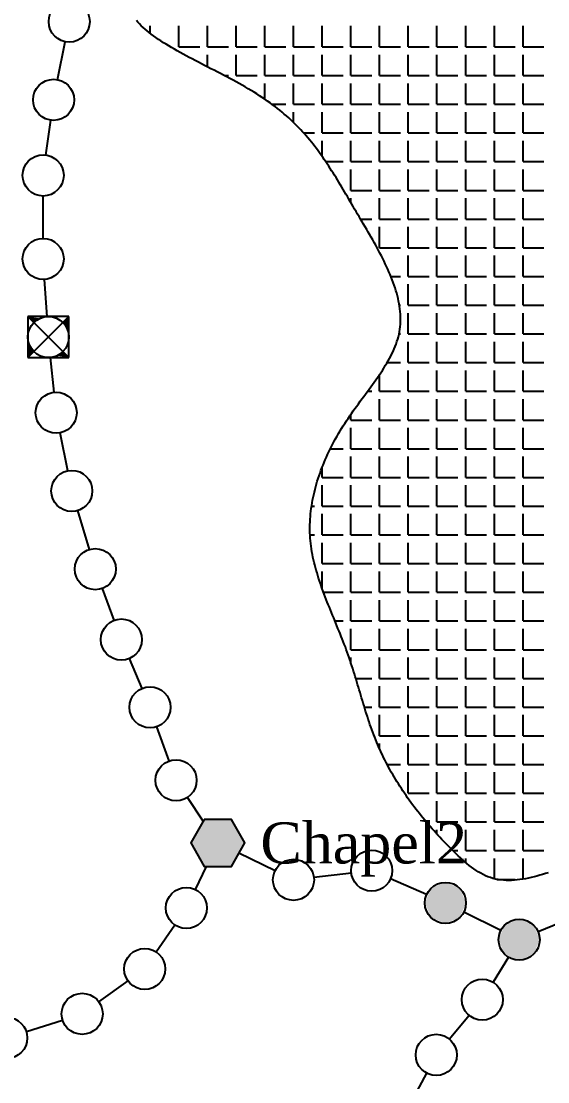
# Model space of a CAD drawing. Header units: metres. Extents: x -25 to 1525, y -25 to 1075.
# Drawn here: x 422.6 to 550.9, y 237.1 to 495.2 of the extents above; entities that cross this region are included whole.
import ezdxf
from ezdxf.enums import TextEntityAlignment as Align

# ---------------------------------------------------------------- set-up
doc = ezdxf.new("R2010")
doc.units = ezdxf.units.M
doc.header["$MEASUREMENT"] = 0
doc.layers.get('0').update_dxf_attribs({"linetype": 'CONTINUOUS'})
for name, color, linetype in [('PORTAL', 6, 'CONTINUOUS'), ('SMALLROAD', 7, 'CONTINUOUS'), ('SPECPLACES', 4, 'CONTINUOUS'), ('WATER', 5, 'CONTINUOUS')]:
    doc.layers.add(name, color=color, linetype=linetype)
doc.styles.get("Standard").update_dxf_attribs({"font": 'times.ttf', "height": 10})

# ---------------------------------------------------------------- blocks, each defined once
blk = doc.blocks.new('*U11')
at = {"layer": 'SPECPLACES', "linetype": 'Continuous'}
for points in [[(463.89, 295.25), (467.19, 289.53), (467.19, 300.97)], [(467.19, 300.97), (473.79, 289.53), (473.79, 300.97)], [(473.79, 289.53), (467.19, 300.97), (467.19, 289.53)], [(477.09, 295.25), (473.79, 300.97), (473.79, 289.53)]]:
    blk.add_solid(points, dxfattribs=at)
blk = doc.blocks.new('*U18')
at = {"layer": 'WATER', "linetype": 'Continuous'}
for points in [[(645.01, 341.35), (636.47, 337.81), (646.47, 337.81)], [(637.93, 341.35), (636.47, 337.81), (645.01, 341.35)], [(641.47, 342.81), (637.93, 341.35), (645.01, 341.35)], [(636.47, 337.81), (637.93, 334.27), (646.47, 337.81)], [(646.47, 337.81), (637.93, 334.27), (645.01, 334.27)], [(637.93, 334.27), (641.47, 332.81), (645.01, 334.27)], [(626.89, 330.48), (623.35, 329.02), (630.42, 329.02)], [(630.42, 329.02), (621.89, 325.48), (631.89, 325.48)], [(623.35, 329.02), (621.89, 325.48), (630.42, 329.02)], [(621.89, 325.48), (623.35, 321.95), (631.89, 325.48)], [(631.89, 325.48), (623.35, 321.95), (630.42, 321.95)], [(623.35, 321.95), (626.89, 320.48), (630.42, 321.95)], [(615.67, 313.67), (612.13, 312.21), (619.21, 312.21)], [(619.21, 312.21), (610.67, 308.67), (620.67, 308.67)], [(612.13, 312.21), (610.67, 308.67), (619.21, 312.21)], [(610.67, 308.67), (612.13, 305.14), (620.67, 308.67)], [(620.67, 308.67), (612.13, 305.14), (619.21, 305.14)], [(612.13, 305.14), (615.67, 303.67), (619.21, 305.14)], [(604.62, 299.88), (596.09, 296.34), (606.09, 296.34)], [(597.55, 299.88), (596.09, 296.34), (604.62, 299.88)], [(601.09, 301.34), (597.55, 299.88), (604.62, 299.88)], [(596.09, 296.34), (597.55, 292.81), (606.09, 296.34)], [(606.09, 296.34), (597.55, 292.81), (604.62, 292.81)], [(580.9, 292.38), (577.36, 290.91), (584.43, 290.91)], [(597.55, 292.81), (601.09, 291.34), (604.62, 292.81)], [(584.43, 290.91), (575.9, 287.38), (585.9, 287.38)], [(577.36, 290.91), (575.9, 287.38), (584.43, 290.91)], [(575.9, 287.38), (577.36, 283.84), (585.9, 287.38)], [(585.9, 287.38), (577.36, 283.84), (584.43, 283.84)], [(529.47, 284.19), (520.93, 280.65), (530.93, 280.65)], [(522.4, 284.19), (520.93, 280.65), (529.47, 284.19)], [(525.93, 285.65), (522.4, 284.19), (529.47, 284.19)], [(562.95, 284.53), (559.41, 283.07), (566.48, 283.07)], [(566.48, 283.07), (557.95, 279.53), (567.95, 279.53)], [(559.41, 283.07), (557.95, 279.53), (566.48, 283.07)], [(577.36, 283.84), (580.9, 282.38), (584.43, 283.84)], [(520.93, 280.65), (522.4, 277.12), (530.93, 280.65)], [(530.93, 280.65), (522.4, 277.12), (529.47, 277.12)], [(557.95, 279.53), (559.41, 276), (567.95, 279.53)], [(567.95, 279.53), (559.41, 276), (566.48, 276)], [(522.4, 277.12), (525.93, 275.65), (529.47, 277.12)], [(543.88, 276.69), (540.34, 275.22), (547.42, 275.22)], [(547.42, 275.22), (538.88, 271.69), (548.88, 271.69)], [(540.34, 275.22), (538.88, 271.69), (547.42, 275.22)], [(559.41, 276), (562.95, 274.53), (566.48, 276)], [(538.88, 271.69), (540.34, 268.15), (548.88, 271.69)], [(548.88, 271.69), (540.34, 268.15), (547.42, 268.15)], [(540.34, 268.15), (543.88, 266.69), (547.42, 268.15)]]:
    blk.add_solid(points, dxfattribs=at)
blk = doc.blocks.new('*X23')
at = {"color": 0}
for p, q in [((454.02, 492.2), (454.02, 494.03)), ((461.01, 488.95), (461.01, 494.03)), ((467.99, 488.95), (467.99, 494.03)), ((474.98, 488.95), (474.98, 494.03)), ((481.96, 488.95), (481.96, 494.03)), ((488.95, 488.95), (488.95, 494.03)), ((495.93, 488.95), (495.93, 494.03)), ((502.92, 488.95), (502.92, 494.03)), ((509.9, 488.95), (509.9, 494.03)), ((516.89, 488.95), (516.89, 494.03)), ((523.87, 488.95), (523.87, 494.03)), ((530.86, 488.95), (530.86, 494.03)), ((537.84, 488.95), (537.84, 494.03)), ((544.83, 488.95), (544.83, 494.03)), ((458.9, 488.95), (459.1, 488.95)), ((461.01, 488.95), (466.09, 488.95)), ((467.99, 488.95), (473.07, 488.95)), ((474.98, 488.95), (480.06, 488.95)), ((481.96, 488.95), (487.04, 488.95)), ((488.95, 488.95), (494.03, 488.95)), ((495.93, 488.95), (500.09, 488.95)), ((500.09, 488.95), (501.01, 488.95)), ((502.92, 488.95), (508, 488.95)), ((509.9, 488.95), (514.98, 488.95)), ((516.89, 488.95), (521.97, 488.95)), ((523.87, 488.95), (528.95, 488.95)), ((530.86, 488.95), (535.94, 488.95)), ((537.84, 488.95), (542.92, 488.95)), ((544.83, 488.95), (549.91, 488.95)), ((467.99, 484.05), (467.99, 487.04)), ((474.98, 481.96), (474.98, 487.04)), ((481.96, 481.96), (481.96, 487.04)), ((488.95, 481.96), (488.95, 487.04)), ((495.93, 481.96), (495.93, 487.04)), ((502.92, 481.96), (502.92, 487.04)), ((509.9, 481.96), (509.9, 487.04)), ((516.89, 481.96), (516.89, 487.04)), ((523.87, 481.96), (523.87, 487.04)), ((530.86, 481.96), (530.86, 487.04)), ((537.84, 481.96), (537.84, 487.04)), ((544.83, 481.96), (544.83, 487.04)), ((472.03, 481.96), (473.07, 481.96)), ((474.98, 481.96), (480.06, 481.96)), ((481.96, 481.96), (487.04, 481.96)), ((481.96, 476.21), (481.96, 480.06)), ((488.95, 481.96), (494.03, 481.96)), ((488.95, 474.98), (488.95, 480.06)), ((495.93, 481.96), (500.09, 481.96)), ((495.93, 474.98), (495.93, 480.06)), ((500.09, 481.96), (501.01, 481.96)), ((502.92, 481.96), (508, 481.96)), ((502.92, 474.98), (502.92, 480.06)), ((509.9, 481.96), (514.98, 481.96)), ((509.9, 474.98), (509.9, 480.06)), ((516.89, 481.96), (521.97, 481.96)), ((516.89, 474.98), (516.89, 480.06)), ((523.87, 481.96), (528.95, 481.96)), ((523.87, 474.98), (523.87, 480.06)), ((530.86, 481.96), (535.94, 481.96)), ((530.86, 474.98), (530.86, 480.06)), ((537.84, 481.96), (542.92, 481.96)), ((537.84, 474.98), (537.84, 480.06)), ((544.83, 481.96), (549.91, 481.96)), ((544.83, 474.98), (544.83, 480.06)), ((483.69, 474.98), (487.04, 474.98)), ((488.95, 474.98), (494.03, 474.98)), ((495.93, 474.98), (500.09, 474.98)), ((500.09, 474.98), (501.01, 474.98)), ((502.92, 474.98), (508, 474.98)), ((509.9, 474.98), (514.98, 474.98)), ((516.89, 474.98), (521.97, 474.98)), ((523.87, 474.98), (528.95, 474.98)), ((530.86, 474.98), (535.94, 474.98)), ((537.84, 474.98), (542.92, 474.98)), ((544.83, 474.98), (549.91, 474.98)), ((488.95, 470.52), (488.95, 473.07)), ((495.93, 467.99), (495.93, 473.07)), ((502.92, 467.99), (502.92, 473.07)), ((509.9, 467.99), (509.9, 473.07)), ((516.89, 467.99), (516.89, 473.07)), ((523.87, 467.99), (523.87, 473.07)), ((530.86, 467.99), (530.86, 473.07)), ((537.84, 467.99), (537.84, 473.07)), ((544.83, 467.99), (544.83, 473.07)), ((491.38, 467.99), (494.03, 467.99)), ((495.93, 467.99), (500.09, 467.99)), ((500.09, 467.99), (501.01, 467.99)), ((502.92, 467.99), (508, 467.99)), ((509.9, 467.99), (514.98, 467.99)), ((516.89, 467.99), (521.97, 467.99)), ((523.87, 467.99), (528.95, 467.99)), ((530.86, 467.99), (535.94, 467.99)), ((537.84, 467.99), (542.92, 467.99)), ((544.83, 467.99), (549.91, 467.99)), ((495.93, 462.23), (495.93, 466.09)), ((502.92, 461.01), (502.92, 466.09)), ((509.9, 461.01), (509.9, 466.09)), ((516.89, 461.01), (516.89, 466.09)), ((523.87, 461.01), (523.87, 466.09)), ((530.86, 461.01), (530.86, 466.09)), ((537.84, 461.01), (537.84, 466.09)), ((544.83, 461.01), (544.83, 466.09)), ((496.78, 461.01), (500.09, 461.01)), ((500.09, 461.01), (501.01, 461.01)), ((502.92, 461.01), (508, 461.01)), ((509.9, 461.01), (514.98, 461.01)), ((516.89, 461.01), (521.97, 461.01)), ((523.87, 461.01), (528.95, 461.01)), ((530.86, 461.01), (535.94, 461.01)), ((537.84, 461.01), (542.92, 461.01)), ((544.83, 461.01), (549.91, 461.01)), ((502.92, 454.02), (502.92, 459.1)), ((509.9, 454.02), (509.9, 459.1)), ((516.89, 454.02), (516.89, 459.1)), ((523.87, 454.02), (523.87, 459.1)), ((530.86, 454.02), (530.86, 459.1)), ((537.84, 454.02), (537.84, 459.1)), ((544.83, 454.02), (544.83, 459.1)), ((502.92, 454.02), (508, 454.02)), ((502.92, 451), (502.92, 452.12)), ((509.9, 454.02), (514.98, 454.02)), ((509.9, 447.04), (509.9, 452.12)), ((516.89, 454.02), (521.97, 454.02)), ((516.89, 447.04), (516.89, 452.12)), ((523.87, 454.02), (528.95, 454.02)), ((523.87, 447.04), (523.87, 452.12)), ((530.86, 454.02), (535.94, 454.02)), ((530.86, 447.04), (530.86, 452.12)), ((537.84, 454.02), (542.92, 454.02)), ((537.84, 447.04), (537.84, 452.12)), ((544.83, 454.02), (549.91, 454.02)), ((544.83, 447.04), (544.83, 452.12)), ((505.25, 447.04), (508, 447.04)), ((509.9, 447.04), (514.98, 447.04)), ((516.89, 447.04), (521.97, 447.04)), ((523.87, 447.04), (528.95, 447.04)), ((530.86, 447.04), (535.94, 447.04)), ((537.84, 447.04), (542.92, 447.04)), ((544.83, 447.04), (549.91, 447.04)), ((509.9, 440.05), (509.9, 445.13)), ((516.89, 440.05), (516.89, 445.13)), ((523.87, 440.05), (523.87, 445.13)), ((530.86, 440.05), (530.86, 445.13)), ((537.84, 440.05), (537.84, 445.13)), ((544.83, 440.05), (544.83, 445.13)), ((509.9, 440.05), (514.98, 440.05)), ((516.89, 440.05), (521.97, 440.05)), ((523.87, 440.05), (528.95, 440.05)), ((530.86, 440.05), (535.94, 440.05)), ((537.84, 440.05), (542.92, 440.05)), ((544.83, 440.05), (549.91, 440.05)), ((516.89, 433.07), (516.89, 438.15)), ((523.87, 433.07), (523.87, 438.15)), ((530.86, 433.07), (530.86, 438.15)), ((537.84, 433.07), (537.84, 438.15)), ((544.83, 433.07), (544.83, 438.15)), ((512.65, 433.07), (514.98, 433.07)), ((516.89, 433.07), (521.97, 433.07)), ((516.89, 426.08), (516.89, 431.16)), ((523.87, 433.07), (528.95, 433.07)), ((523.87, 426.08), (523.87, 431.16)), ((530.86, 433.07), (535.94, 433.07)), ((530.86, 426.08), (530.86, 431.16)), ((537.84, 433.07), (542.92, 433.07)), ((537.84, 426.08), (537.84, 431.16)), ((544.83, 433.07), (549.91, 433.07)), ((544.83, 426.08), (544.83, 431.16)), ((514.72, 426.08), (514.98, 426.08)), ((516.89, 426.08), (521.97, 426.08)), ((523.87, 426.08), (528.95, 426.08)), ((530.86, 426.08), (535.94, 426.08)), ((537.84, 426.08), (542.92, 426.08)), ((544.83, 426.08), (549.91, 426.08)), ((516.89, 419.1), (516.89, 424.18)), ((523.87, 419.1), (523.87, 424.18)), ((530.86, 419.1), (530.86, 424.18)), ((537.84, 419.1), (537.84, 424.18)), ((544.83, 419.1), (544.83, 424.18)), ((514.64, 419.1), (514.98, 419.1)), ((516.89, 419.1), (521.97, 419.1)), ((523.87, 419.1), (528.95, 419.1)), ((530.86, 419.1), (535.94, 419.1)), ((537.84, 419.1), (542.92, 419.1)), ((544.83, 419.1), (549.91, 419.1)), ((516.89, 412.11), (516.89, 417.19)), ((523.87, 412.11), (523.87, 417.19)), ((530.86, 412.11), (530.86, 417.19)), ((537.84, 412.11), (537.84, 417.19)), ((544.83, 412.11), (544.83, 417.19)), ((511.74, 412.11), (514.98, 412.11)), ((516.89, 412.11), (521.97, 412.11)), ((523.87, 412.11), (528.95, 412.11)), ((530.86, 412.11), (535.94, 412.11)), ((537.84, 412.11), (542.92, 412.11)), ((544.83, 412.11), (549.91, 412.11)), ((509.9, 405.13), (509.9, 409.23)), ((516.89, 405.13), (516.89, 410.21)), ((523.87, 405.13), (523.87, 410.21)), ((530.86, 405.13), (530.86, 410.21)), ((537.84, 405.13), (537.84, 410.21)), ((544.83, 405.13), (544.83, 410.21)), ((506.97, 405.13), (508, 405.13)), ((509.9, 405.13), (514.98, 405.13)), ((509.9, 398.14), (509.9, 403.22)), ((516.89, 405.13), (521.97, 405.13)), ((516.89, 398.14), (516.89, 403.22)), ((523.87, 405.13), (528.95, 405.13)), ((523.87, 398.14), (523.87, 403.22)), ((530.86, 405.13), (535.94, 405.13)), ((530.86, 398.14), (530.86, 403.22)), ((537.84, 405.13), (542.92, 405.13)), ((537.84, 398.14), (537.84, 403.22)), ((544.83, 405.13), (549.91, 405.13)), ((544.83, 398.14), (544.83, 403.22)), ((502.92, 398.14), (502.92, 399.58)), ((502.92, 398.14), (508, 398.14)), ((509.9, 398.14), (514.98, 398.14)), ((516.89, 398.14), (521.97, 398.14)), ((523.87, 398.14), (528.95, 398.14)), ((530.86, 398.14), (535.94, 398.14)), ((537.84, 398.14), (542.92, 398.14)), ((544.83, 398.14), (549.91, 398.14)), ((502.92, 391.16), (502.92, 396.24)), ((509.9, 391.16), (509.9, 396.24)), ((516.89, 391.16), (516.89, 396.24)), ((523.87, 391.16), (523.87, 396.24)), ((530.86, 391.16), (530.86, 396.24)), ((537.84, 391.16), (537.84, 396.24)), ((544.83, 391.16), (544.83, 396.24)), ((497.9, 391.16), (500.07, 391.16)), ((500.07, 391.16), (501.01, 391.16)), ((502.92, 391.16), (508, 391.16)), ((509.9, 391.16), (514.98, 391.16)), ((516.89, 391.16), (521.97, 391.16)), ((523.87, 391.16), (528.95, 391.16)), ((530.86, 391.16), (535.94, 391.16)), ((537.84, 391.16), (542.92, 391.16)), ((544.83, 391.16), (549.91, 391.16)), ((502.92, 384.17), (502.92, 389.25)), ((509.9, 384.17), (509.9, 389.25)), ((516.89, 384.17), (516.89, 389.25)), ((523.87, 384.17), (523.87, 389.25)), ((530.86, 384.17), (530.86, 389.25)), ((537.84, 384.17), (537.84, 389.25)), ((544.83, 384.17), (544.83, 389.25)), ((495.93, 384.17), (495.93, 386.73)), ((495.93, 377.19), (495.93, 382.27)), ((495.93, 384.17), (500.07, 384.17)), ((500.07, 384.17), (501.01, 384.17)), ((502.92, 384.17), (508, 384.17)), ((502.92, 377.19), (502.92, 382.27)), ((509.9, 384.17), (514.98, 384.17)), ((509.9, 377.19), (509.9, 382.27)), ((516.89, 384.17), (521.97, 384.17)), ((516.89, 377.19), (516.89, 382.27)), ((523.87, 384.17), (528.95, 384.17)), ((523.87, 377.19), (523.87, 382.27)), ((530.86, 384.17), (535.94, 384.17)), ((530.86, 377.19), (530.86, 382.27)), ((537.84, 384.17), (542.92, 384.17)), ((537.84, 377.19), (537.84, 382.27)), ((544.83, 384.17), (549.91, 384.17)), ((544.83, 377.19), (544.83, 382.27)), ((493.33, 377.19), (494.03, 377.19)), ((495.93, 377.19), (500.07, 377.19)), ((500.07, 377.19), (501.01, 377.19)), ((502.92, 377.19), (508, 377.19)), ((509.9, 377.19), (514.98, 377.19)), ((516.89, 377.19), (521.97, 377.19)), ((523.87, 377.19), (528.95, 377.19)), ((530.86, 377.19), (535.94, 377.19)), ((537.84, 377.19), (542.92, 377.19)), ((544.83, 377.19), (549.91, 377.19)), ((495.93, 370.2), (495.93, 375.28)), ((502.92, 370.2), (502.92, 375.28)), ((509.9, 370.2), (509.9, 375.28)), ((516.89, 370.2), (516.89, 375.28)), ((523.87, 370.2), (523.87, 375.28)), ((530.86, 370.2), (530.86, 375.28)), ((537.84, 370.2), (537.84, 375.28)), ((544.83, 370.2), (544.83, 375.28)), ((492.96, 370.2), (494.03, 370.2)), ((495.93, 370.2), (500.07, 370.2)), ((500.07, 370.2), (501.01, 370.2)), ((502.92, 370.2), (508, 370.2)), ((509.9, 370.2), (514.98, 370.2)), ((516.89, 370.2), (521.97, 370.2)), ((523.87, 370.2), (528.95, 370.2)), ((530.86, 370.2), (535.94, 370.2)), ((537.84, 370.2), (542.92, 370.2)), ((544.83, 370.2), (549.91, 370.2)), ((495.93, 363.22), (495.93, 368.3)), ((502.92, 363.22), (502.92, 368.3)), ((509.9, 363.22), (509.9, 368.3)), ((516.89, 363.22), (516.89, 368.3)), ((523.87, 363.22), (523.87, 368.3)), ((530.86, 363.22), (530.86, 368.3)), ((537.84, 363.22), (537.84, 368.3)), ((544.83, 363.22), (544.83, 368.3)), ((495.93, 357.07), (495.93, 361.31)), ((495.93, 363.22), (500.07, 363.22)), ((500.07, 363.22), (501.01, 363.22)), ((502.92, 363.22), (508, 363.22)), ((502.92, 356.23), (502.92, 361.31)), ((509.9, 363.22), (514.98, 363.22)), ((509.9, 356.23), (509.9, 361.31)), ((516.89, 363.22), (521.97, 363.22)), ((516.89, 356.23), (516.89, 361.31)), ((523.87, 363.22), (528.95, 363.22)), ((523.87, 356.23), (523.87, 361.31)), ((530.86, 363.22), (535.94, 363.22)), ((530.86, 356.23), (530.86, 361.31)), ((537.84, 363.22), (542.92, 363.22)), ((537.84, 356.23), (537.84, 361.31)), ((544.83, 363.22), (549.91, 363.22)), ((544.83, 356.23), (544.83, 361.31)), ((496.24, 356.23), (500.07, 356.23)), ((500.07, 356.23), (501.01, 356.23)), ((502.92, 356.23), (508, 356.23)), ((509.9, 356.23), (514.98, 356.23)), ((516.89, 356.23), (521.97, 356.23)), ((523.87, 356.23), (528.95, 356.23)), ((530.86, 356.23), (535.94, 356.23)), ((537.84, 356.23), (542.92, 356.23)), ((544.83, 356.23), (549.91, 356.23)), ((502.92, 349.25), (502.92, 354.33)), ((509.9, 349.25), (509.9, 354.33)), ((516.89, 349.25), (516.89, 354.33)), ((523.87, 349.25), (523.87, 354.33)), ((530.86, 349.25), (530.86, 354.33)), ((537.84, 349.25), (537.84, 354.33)), ((544.83, 349.25), (544.83, 354.33)), ((499.02, 349.25), (500.06, 349.25)), ((500.06, 349.25), (501.01, 349.25)), ((502.92, 349.25), (508, 349.25)), ((509.9, 349.25), (514.98, 349.25)), ((516.89, 349.25), (521.97, 349.25)), ((523.87, 349.25), (528.95, 349.25)), ((530.86, 349.25), (535.94, 349.25)), ((537.84, 349.25), (542.92, 349.25)), ((544.83, 349.25), (549.91, 349.25)), ((502.92, 342.26), (502.92, 347.34)), ((509.9, 342.26), (509.9, 347.34)), ((516.89, 342.26), (516.89, 347.34)), ((523.87, 342.26), (523.87, 347.34)), ((530.86, 342.26), (530.86, 347.34)), ((537.84, 342.26), (537.84, 347.34)), ((544.83, 342.26), (544.83, 347.34)), ((502.92, 342.26), (508, 342.26)), ((509.9, 342.26), (514.98, 342.26)), ((516.89, 342.26), (521.97, 342.26)), ((523.87, 342.26), (528.95, 342.26)), ((530.86, 342.26), (535.94, 342.26)), ((537.84, 342.26), (542.92, 342.26)), ((544.83, 342.26), (549.91, 342.26)), ((502.92, 339.02), (502.92, 340.36)), ((509.9, 335.28), (509.9, 340.36)), ((516.89, 335.28), (516.89, 340.36)), ((523.87, 335.28), (523.87, 340.36)), ((530.86, 335.28), (530.86, 340.36)), ((537.84, 335.28), (537.84, 340.36)), ((544.83, 335.28), (544.83, 340.36)), ((504.1, 335.28), (508, 335.28)), ((509.9, 335.28), (514.98, 335.28)), ((509.9, 328.29), (509.9, 333.37)), ((516.89, 335.28), (521.97, 335.28)), ((516.89, 328.29), (516.89, 333.37)), ((523.87, 335.28), (528.95, 335.28)), ((523.87, 328.29), (523.87, 333.37)), ((530.86, 335.28), (535.94, 335.28)), ((530.86, 328.29), (530.86, 333.37)), ((537.84, 335.28), (542.92, 335.28)), ((537.84, 328.29), (537.84, 333.37)), ((544.83, 335.28), (549.91, 335.28)), ((544.83, 328.29), (544.83, 333.37)), ((506.19, 328.29), (508, 328.29)), ((509.9, 328.29), (514.98, 328.29)), ((516.89, 328.29), (521.97, 328.29)), ((523.87, 328.29), (528.95, 328.29)), ((530.86, 328.29), (535.94, 328.29)), ((537.84, 328.29), (542.92, 328.29)), ((544.83, 328.29), (549.91, 328.29)), ((509.9, 321.31), (509.9, 326.39)), ((516.89, 321.31), (516.89, 326.39)), ((523.87, 321.31), (523.87, 326.39)), ((530.86, 321.31), (530.86, 326.39)), ((537.84, 321.31), (537.84, 326.39)), ((544.83, 321.31), (544.83, 326.39)), ((509.9, 321.31), (514.98, 321.31)), ((516.89, 321.31), (521.97, 321.31)), ((523.87, 321.31), (528.95, 321.31)), ((530.86, 321.31), (535.94, 321.31)), ((537.84, 321.31), (542.92, 321.31)), ((544.83, 321.31), (549.91, 321.31)), ((509.9, 318.09), (509.9, 319.4)), ((516.89, 314.32), (516.89, 319.4)), ((523.87, 314.32), (523.87, 319.4)), ((530.86, 314.32), (530.86, 319.4)), ((537.84, 314.32), (537.84, 319.4)), ((544.83, 314.32), (544.83, 319.4)), ((511.74, 314.32), (514.98, 314.32)), ((516.89, 314.32), (521.97, 314.32)), ((516.89, 307.34), (516.89, 312.42)), ((523.87, 314.32), (528.95, 314.32)), ((523.87, 307.34), (523.87, 312.42)), ((530.86, 314.32), (535.94, 314.32)), ((530.86, 307.34), (530.86, 312.42)), ((537.84, 314.32), (542.92, 314.32)), ((537.84, 307.34), (537.84, 312.42)), ((544.83, 314.32), (549.91, 314.32)), ((544.83, 307.34), (544.83, 312.42)), ((516.89, 307.34), (521.97, 307.34)), ((523.87, 307.34), (528.95, 307.34)), ((530.86, 307.34), (535.94, 307.34)), ((537.84, 307.34), (542.92, 307.34)), ((544.83, 307.34), (549.91, 307.34)), ((523.87, 300.35), (523.87, 305.43)), ((530.86, 300.35), (530.86, 305.43)), ((537.84, 300.35), (537.84, 305.43)), ((544.83, 300.35), (544.83, 305.43)), ((521.26, 300.35), (521.97, 300.35)), ((523.87, 300.35), (528.95, 300.35)), ((530.86, 300.35), (535.94, 300.35)), ((537.84, 300.35), (542.92, 300.35)), ((544.83, 300.35), (549.91, 300.35)), ((523.87, 297.38), (523.87, 298.45)), ((530.86, 293.37), (530.86, 298.45)), ((537.84, 293.37), (537.84, 298.45)), ((544.83, 293.37), (544.83, 298.45)), ((527.76, 293.37), (528.95, 293.37)), ((530.86, 293.37), (535.94, 293.37)), ((537.84, 293.37), (542.92, 293.37)), ((544.83, 293.37), (549.91, 293.37)), ((530.86, 290.49), (530.86, 291.46)), ((537.84, 286.51), (537.84, 291.46)), ((544.83, 286.44), (544.83, 291.46)), ((538.42, 286.38), (542.92, 286.38))]:
    blk.add_line(p, q, dxfattribs=at)
blk = doc.blocks.new('*U26')
at = {"layer": 'PORTAL', "linetype": 'Continuous'}
for points in [[(424.22, 423.32), (427.15, 422.87), (428.88, 423.32)], [(424.22, 423.32), (425.68, 421.85), (427.15, 422.87)], [(428.88, 423.32), (427.15, 422.87), (428.89, 423.31)], [(429.05, 423.32), (429.22, 423.32), (428.88, 423.32)], [(428.88, 423.32), (428.89, 423.31), (429.05, 423.32)], [(434.22, 423.32), (432.75, 421.85), (433.84, 420.23)], [(434.22, 423.32), (433.84, 420.23), (434.22, 418.32)], [(424.22, 418.32), (424.22, 413.32), (424.6, 416.4)], [(424.6, 416.4), (424.22, 413.32), (425.68, 414.78)], [(429.48, 413.32), (429.22, 413.32), (429.74, 413.32)], [(429.73, 413.34), (429.48, 413.32), (429.74, 413.32)], [(431.37, 413.8), (429.73, 413.34), (434.22, 413.32)], [(429.73, 413.34), (429.74, 413.32), (434.22, 413.32)], [(432.75, 414.78), (431.37, 413.8), (434.22, 413.32)]]:
    blk.add_solid(points, dxfattribs=at)

msp = doc.modelspace()

# ---------------------------------------------------------------- linework, layer by layer
msp.add_polyline3d([(550.96, 287.98, 0), (550.27, 287.77, 0), (549.58, 287.56, 0), (548.88, 287.36, 0), (548.19, 287.17, 0), (547.5, 287, 0), (546.81, 286.83, 0), (546.12, 286.68, 0), (545.43, 286.54, 0), (544.74, 286.42, 0), (544.06, 286.32, 0), (543.38, 286.24, 0), (542.71, 286.18, 0), (542.04, 286.14, 0), (541.37, 286.12, 0), (540.71, 286.13, 0), (540.06, 286.17, 0), (539.41, 286.23, 0), (538.77, 286.32, 0), (538.14, 286.44, 0), (537.51, 286.6, 0), (536.89, 286.79, 0), (536.29, 287.01, 0), (535.69, 287.26, 0), (535.1, 287.55, 0), (534.52, 287.86, 0), (533.94, 288.2, 0), (533.38, 288.57, 0), (532.82, 288.95, 0), (532.26, 289.36, 0), (531.72, 289.79, 0), (531.18, 290.23, 0), (530.64, 290.68, 0), (530.11, 291.15, 0), (529.59, 291.63, 0), (529.07, 292.11, 0), (528.55, 292.6, 0), (528.04, 293.09, 0), (527.54, 293.59, 0), (527.04, 294.09, 0), (526.54, 294.59, 0), (526.04, 295.09, 0), (525.55, 295.59, 0), (525.07, 296.1, 0), (524.59, 296.61, 0), (524.11, 297.12, 0), (523.64, 297.64, 0), (523.17, 298.15, 0), (522.71, 298.67, 0), (522.25, 299.2, 0), (521.8, 299.72, 0), (521.35, 300.25, 0), (520.9, 300.78, 0), (520.46, 301.31, 0), (520.03, 301.84, 0), (519.6, 302.38, 0), (519.17, 302.92, 0), (518.75, 303.46, 0), (518.34, 304.01, 0), (517.93, 304.55, 0), (517.52, 305.1, 0), (517.12, 305.65, 0), (516.73, 306.21, 0), (516.34, 306.77, 0), (515.96, 307.33, 0), (515.58, 307.89, 0), (515.2, 308.45, 0), (514.84, 309.02, 0), (514.47, 309.59, 0), (514.12, 310.17, 0), (513.77, 310.74, 0), (513.42, 311.32, 0), (513.08, 311.9, 0), (512.75, 312.49, 0), (512.42, 313.07, 0), (512.1, 313.66, 0), (511.78, 314.25, 0), (511.47, 314.85, 0), (511.17, 315.44, 0), (510.87, 316.04, 0), (510.58, 316.65, 0), (510.29, 317.25, 0), (510.01, 317.86, 0), (509.74, 318.47, 0), (509.47, 319.08, 0), (509.21, 319.7, 0), (508.95, 320.32, 0), (508.71, 320.94, 0), (508.46, 321.57, 0), (508.23, 322.19, 0), (508, 322.82, 0), (507.77, 323.45, 0), (507.55, 324.09, 0), (507.33, 324.73, 0), (507.12, 325.36, 0), (506.91, 326, 0), (506.7, 326.64, 0), (506.5, 327.29, 0), (506.3, 327.93, 0), (506.1, 328.58, 0), (505.9, 329.23, 0), (505.71, 329.88, 0), (505.51, 330.53, 0), (505.32, 331.18, 0), (505.13, 331.83, 0), (504.93, 332.48, 0), (504.74, 333.13, 0), (504.55, 333.79, 0), (504.35, 334.44, 0), (504.15, 335.1, 0), (503.95, 335.75, 0), (503.75, 336.4, 0), (503.55, 337.06, 0), (503.34, 337.71, 0), (503.13, 338.37, 0), (502.92, 339.02, 0), (502.7, 339.67, 0), (502.48, 340.32, 0), (502.25, 340.98, 0), (502.02, 341.63, 0), (501.79, 342.28, 0), (501.55, 342.93, 0), (501.3, 343.57, 0), (501.05, 344.22, 0), (500.8, 344.87, 0), (500.54, 345.51, 0), (500.29, 346.16, 0), (500.02, 346.8, 0), (499.76, 347.44, 0), (499.5, 348.09, 0), (499.24, 348.73, 0), (498.97, 349.37, 0), (498.71, 350.02, 0), (498.44, 350.66, 0), (498.18, 351.3, 0), (497.92, 351.94, 0), (497.66, 352.58, 0), (497.4, 353.22, 0), (497.15, 353.86, 0), (496.9, 354.5, 0), (496.65, 355.15, 0), (496.41, 355.79, 0), (496.17, 356.43, 0), (495.93, 357.07, 0), (495.7, 357.71, 0), (495.48, 358.36, 0), (495.26, 359, 0), (495.05, 359.64, 0), (494.85, 360.29, 0), (494.66, 360.93, 0), (494.47, 361.57, 0), (494.29, 362.22, 0), (494.12, 362.87, 0), (493.96, 363.51, 0), (493.81, 364.16, 0), (493.67, 364.81, 0), (493.54, 365.46, 0), (493.42, 366.11, 0), (493.31, 366.76, 0), (493.22, 367.41, 0), (493.14, 368.06, 0), (493.07, 368.72, 0), (493.01, 369.38, 0), (492.97, 370.03, 0), (492.94, 370.69, 0), (492.92, 371.35, 0), (492.92, 372.01, 0), (492.93, 372.67, 0), (492.95, 373.33, 0), (492.99, 373.99, 0), (493.04, 374.65, 0), (493.1, 375.32, 0), (493.17, 375.98, 0), (493.25, 376.64, 0), (493.35, 377.31, 0), (493.46, 377.97, 0), (493.58, 378.63, 0), (493.71, 379.3, 0), (493.85, 379.96, 0), (494, 380.62, 0), (494.17, 381.28, 0), (494.34, 381.94, 0), (494.53, 382.6, 0), (494.72, 383.26, 0), (494.93, 383.92, 0), (495.15, 384.57, 0), (495.38, 385.23, 0), (495.61, 385.88, 0), (495.86, 386.54, 0), (496.12, 387.19, 0), (496.38, 387.84, 0), (496.66, 388.49, 0), (496.94, 389.13, 0), (497.24, 389.78, 0), (497.54, 390.42, 0), (497.85, 391.06, 0), (498.17, 391.7, 0), (498.5, 392.33, 0), (498.83, 392.97, 0), (499.18, 393.6, 0), (499.53, 394.23, 0), (499.89, 394.85, 0), (500.26, 395.48, 0), (500.63, 396.1, 0), (501.01, 396.71, 0), (501.4, 397.32, 0), (501.8, 397.94, 0), (502.21, 398.54, 0), (502.62, 399.14, 0), (503.03, 399.75, 0), (503.45, 400.34, 0), (503.88, 400.94, 0), (504.31, 401.53, 0), (504.74, 402.12, 0), (505.17, 402.71, 0), (505.6, 403.29, 0), (506.04, 403.87, 0), (506.47, 404.46, 0), (506.9, 405.04, 0), (507.33, 405.62, 0), (507.75, 406.19, 0), (508.17, 406.77, 0), (508.59, 407.35, 0), (509, 407.92, 0), (509.4, 408.5, 0), (509.8, 409.07, 0), (510.19, 409.65, 0), (510.57, 410.22, 0), (510.94, 410.8, 0), (511.29, 411.37, 0), (511.64, 411.95, 0), (511.98, 412.53, 0), (512.3, 413.11, 0), (512.61, 413.69, 0), (512.9, 414.27, 0), (513.18, 414.85, 0), (513.44, 415.44, 0), (513.68, 416.02, 0), (513.91, 416.62, 0), (514.12, 417.21, 0), (514.3, 417.8, 0), (514.47, 418.4, 0), (514.62, 419, 0), (514.74, 419.61, 0), (514.84, 420.21, 0), (514.92, 420.82, 0), (514.97, 421.44, 0), (515, 422.05, 0), (515.01, 422.68, 0), (515, 423.3, 0), (514.97, 423.93, 0), (514.92, 424.55, 0), (514.85, 425.19, 0), (514.76, 425.82, 0), (514.66, 426.45, 0), (514.53, 427.09, 0), (514.39, 427.73, 0), (514.23, 428.37, 0), (514.06, 429.01, 0), (513.87, 429.66, 0), (513.67, 430.31, 0), (513.45, 430.95, 0), (513.22, 431.6, 0), (512.98, 432.25, 0), (512.73, 432.9, 0), (512.46, 433.55, 0), (512.18, 434.19, 0), (511.89, 434.84, 0), (511.6, 435.49, 0), (511.29, 436.14, 0), (510.97, 436.79, 0), (510.65, 437.44, 0), (510.32, 438.09, 0), (509.99, 438.74, 0), (509.64, 439.38, 0), (509.29, 440.03, 0), (508.94, 440.67, 0), (508.58, 441.32, 0), (508.22, 441.96, 0), (507.86, 442.6, 0), (507.49, 443.24, 0), (507.12, 443.87, 0), (506.75, 444.5, 0), (506.38, 445.14, 0), (506.01, 445.77, 0), (505.64, 446.39, 0), (505.27, 447.02, 0), (504.9, 447.64, 0), (504.53, 448.25, 0), (504.17, 448.87, 0), (503.81, 449.48, 0), (503.45, 450.09, 0), (503.1, 450.69, 0), (502.75, 451.29, 0), (502.4, 451.89, 0), (502.05, 452.49, 0), (501.7, 453.08, 0), (501.36, 453.67, 0), (501.01, 454.25, 0), (500.66, 454.83, 0), (500.32, 455.41, 0), (499.97, 455.98, 0), (499.62, 456.56, 0), (499.28, 457.12, 0), (498.93, 457.69, 0), (498.58, 458.25, 0), (498.22, 458.81, 0), (497.87, 459.36, 0), (497.51, 459.91, 0), (497.15, 460.46, 0), (496.78, 461, 0), (496.41, 461.55, 0), (496.04, 462.08, 0), (495.67, 462.62, 0), (495.28, 463.15, 0), (494.9, 463.68, 0), (494.5, 464.2, 0), (494.11, 464.72, 0), (493.7, 465.24, 0), (493.29, 465.75, 0), (492.88, 466.26, 0), (492.45, 466.77, 0), (492.02, 467.27, 0), (491.58, 467.77, 0), (491.13, 468.27, 0), (490.68, 468.76, 0), (490.21, 469.25, 0), (489.74, 469.74, 0), (489.26, 470.22, 0), (488.76, 470.7, 0), (488.26, 471.18, 0), (487.75, 471.65, 0), (487.23, 472.12, 0), (486.69, 472.59, 0), (486.15, 473.05, 0), (485.59, 473.51, 0), (485.02, 473.97, 0), (484.44, 474.42, 0), (483.84, 474.87, 0), (483.24, 475.31, 0), (482.62, 475.76, 0), (481.98, 476.19, 0), (481.33, 476.63, 0), (480.67, 477.06, 0), (480, 477.49, 0), (479.31, 477.92, 0), (478.61, 478.34, 0), (477.89, 478.76, 0), (477.17, 479.18, 0), (476.44, 479.59, 0), (475.7, 480, 0), (474.95, 480.41, 0), (474.2, 480.82, 0), (473.44, 481.22, 0), (472.68, 481.63, 0), (471.91, 482.03, 0), (471.14, 482.43, 0), (470.37, 482.83, 0), (469.6, 483.23, 0), (468.82, 483.62, 0), (468.05, 484.02, 0), (467.28, 484.42, 0), (466.52, 484.81, 0), (465.76, 485.2, 0), (465, 485.6, 0), (464.25, 485.99, 0), (463.5, 486.39, 0), (462.76, 486.78, 0), (462.04, 487.18, 0), (461.32, 487.57, 0), (460.61, 487.97, 0), (459.91, 488.36, 0), (459.22, 488.76, 0), (458.55, 489.16, 0), (457.89, 489.56, 0), (457.25, 489.96, 0), (456.62, 490.37, 0), (456.01, 490.77, 0), (455.42, 491.18, 0), (454.85, 491.59, 0), (454.29, 492, 0), (453.76, 492.41, 0), (453.25, 492.83, 0), (452.76, 493.25, 0), (452.29, 493.67, 0), (451.85, 494.09, 0), (451.44, 494.52, 0), (451.05, 494.95, 0), (450.68, 495.38, 0)])
at = {"layer": 'PORTAL'}
for p, q in [((434.22, 423.32), (424.22, 423.32)), ((424.22, 423.32), (424.22, 413.32)), ((424.22, 413.32), (434.22, 423.32)), ((424.22, 423.32), (434.22, 413.32)), ((434.22, 413.32), (434.22, 423.32)), ((424.22, 413.32), (434.22, 413.32))]:
    msp.add_line(p, q, dxfattribs=at)
at = {"layer": 'SMALLROAD'}
for p, q in [((431.47, 480.95), (433.32, 490.17)), ((428.63, 462.6), (429.8, 471.09)), ((427.95, 442.35), (427.95, 452.65)), ((428.89, 423.31), (428.28, 432.36)), ((430.61, 404.89), (429.73, 413.34)), ((433.95, 385.79), (432.1, 395.02)), ((439.21, 366.65), (436.37, 376.1)), ((445.26, 349.42), (442.39, 357.17)), ((452.03, 332.84), (448.95, 340.13)), ((458.65, 315.18), (455.66, 323.53)), ((466.95, 300.55), (463.11, 306.32)), ((484.42, 288.45), (475.64, 292.74)), ((465.02, 283.92), (467.73, 289.53)), ((503.02, 287.91), (493.88, 286.84)), ((521.35, 282.66), (512.57, 286.5)), ((539.41, 273.92), (530.41, 278.42)), ((558.33, 277.63), (548.5, 273.59)), ((455.51, 268.71), (460.02, 275.29)), ((541.26, 267.43), (537.53, 261.37)), ((441.52, 256.57), (448.62, 261.67)), ((531.7, 253.28), (526.89, 247.51)), ((423.86, 249.32), (432.69, 252.14)), ((521.33, 239.26), (517.77, 232.57))]:
    msp.add_line(p, q, dxfattribs=at)
for centre in [(434.3, 495.08), (430.49, 476.05), (427.95, 457.65), (427.95, 437.35), (429.22, 418.32), (431.12, 399.92), (434.93, 380.89), (440.65, 361.86), (447, 344.73), (453.98, 328.24), (460.33, 310.48), (507.98, 288.5), (488.92, 286.26), (462.84, 279.41), (525.93, 280.65), (543.88, 271.69), (452.69, 264.58), (534.91, 257.12), (437.45, 253.65), (419.09, 247.8), (523.69, 243.67)]:
    msp.add_circle(centre, 5, dxfattribs=at)
at = {"layer": 'SPECPLACES'}
msp.add_lwpolyline([(467.19, 300.97), (463.89, 295.25), (467.19, 289.53), (473.79, 289.53), (477.09, 295.25), (473.79, 300.97)], close=True, dxfattribs=at)

# ---------------------------------------------------------------- block references
at = {"layer": 'PORTAL', "linetype": 'Continuous'}
msp.add_blockref('*U26', (0, 0), dxfattribs=at)
at = {"layer": 'SPECPLACES', "linetype": 'Continuous'}
msp.add_blockref('*U11', (0, 0), dxfattribs=at)
at = {"layer": 'WATER', "linetype": 'Continuous'}
for name in ['*X23', '*U18']:
    msp.add_blockref(name, (0, 0), dxfattribs=at)

# ---------------------------------------------------------------- texts
at = {"layer": 'SPECPLACES'}
msp.add_text(' Chapel2', height=10, dxfattribs=at).set_placement((477.09, 295.25), align=Align.MIDDLE_LEFT)

doc.saveas('drawing.dxf')
